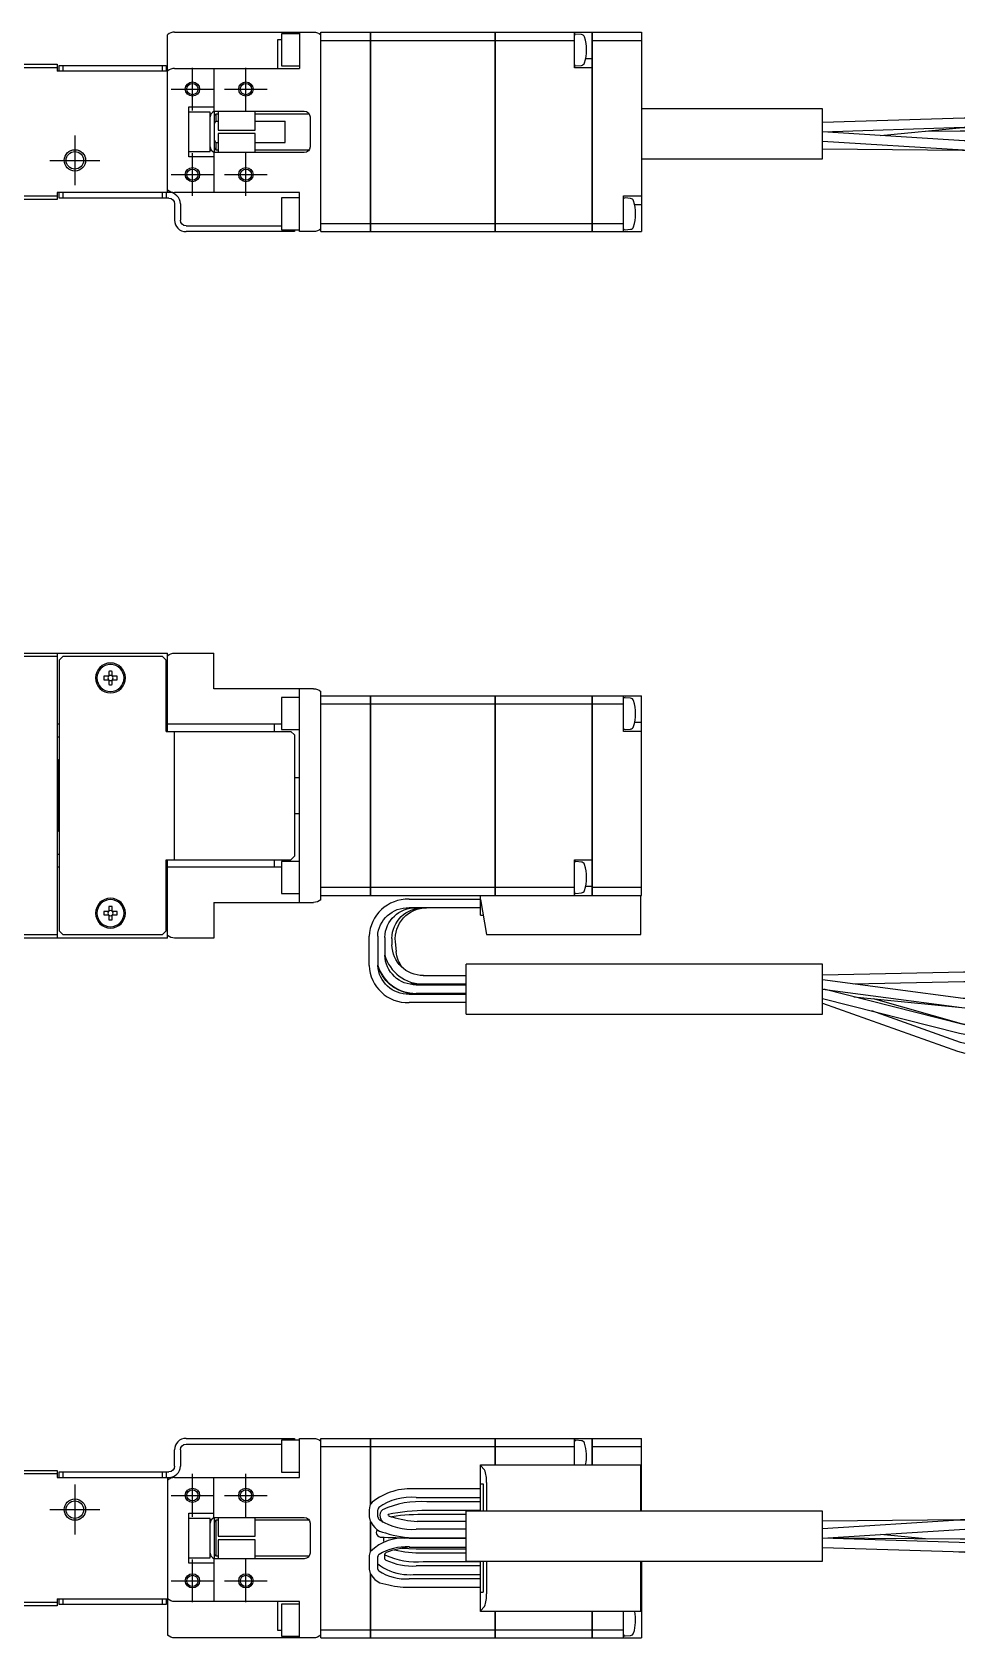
# Model space of a CAD drawing. Extents: x 0 to 669, y -8 to 235.
# Drawn here: x 198.3 to 329.2, y 10 to 235.3 of the extents above; entities that cross this region are included whole.
import ezdxf

# ---------------------------------------------------------------- set-up
doc = ezdxf.new("R2010")
doc.units = 0
doc.header["$LTSCALE"] = 0.5
doc.linetypes.add('CENTER', pattern=[50.8, 31.75, -6.35, 6.35, -6.35])
for name, color, linetype in [('MSM_CENTER', 1, 'CENTER'), ('MSM_CONTINUOUS', 7, 'CONTINUOUS'), ('MSM_NARROW', 5, 'CONTINUOUS')]:
    doc.layers.add(name, color=color, linetype=linetype)

msp = doc.modelspace()

# ---------------------------------------------------------------- linework, layer by layer
at = {"layer": 'MSM_CENTER'}
for p, q in [((220.77, 224.32), (220.77, 230.32)), ((228.27, 224.32), (228.27, 230.32)), ((217.77, 227.32), (223.77, 227.32)), ((225.27, 227.32), (231.27, 227.32)), ((204.27, 220.82), (204.27, 213.82)), ((200.77, 217.32), (207.77, 217.32)), ((220.77, 212.32), (220.77, 218.32)), ((228.27, 212.32), (228.27, 218.32)), ((217.77, 215.32), (223.77, 215.32)), ((225.27, 215.32), (231.27, 215.32)), ((220.77, 27), (220.77, 33)), ((228.27, 27), (228.27, 33)), ((204.27, 31.5), (204.27, 24.5)), ((217.77, 30), (223.77, 30)), ((225.27, 30), (231.27, 30)), ((200.77, 28), (207.77, 28)), ((220.77, 15), (220.77, 21)), ((228.27, 15), (228.27, 21)), ((217.77, 18), (223.77, 18)), ((225.27, 18), (231.27, 18))]:
    msp.add_line(p, q, dxfattribs=at)
at = {"layer": 'MSM_CONTINUOUS'}
for p, q in [((217.27, 229.83), (217.27, 234.93)), ((218.27, 235.32), (237.77, 235.32)), ((235.77, 235.07), (233.27, 235.07)), ((233.27, 235.07), (233.27, 230.57)), ((235.77, 235.32), (235.77, 230.22)), ((238.77, 235.32), (245.76, 235.32)), ((238.77, 207.32), (238.77, 235.32)), ((245.76, 207.32), (245.76, 235.32)), ((245.77, 235.31), (245.76, 235.31)), ((245.77, 235.32), (263.26, 235.32)), ((245.77, 235.32), (245.77, 207.32)), ((263.26, 207.32), (263.26, 235.32)), ((263.27, 235.31), (263.26, 235.31)), ((263.27, 235.32), (276.87, 235.32)), ((263.27, 235.32), (263.27, 207.32)), ((274.37, 230.32), (274.37, 235.32)), ((275.35, 234.98), (274.59, 235.05)), ((276.87, 207.32), (276.87, 235.32)), ((276.87, 235.31), (276.88, 235.31)), ((276.88, 235.32), (283.77, 235.32)), ((276.88, 235.32), (276.88, 207.32)), ((283.77, 235.32), (283.77, 207.32)), ((232.77, 230.22), (232.77, 234.26)), ((232.77, 234.26), (233.27, 234.26)), ((238.77, 234.16), (245.76, 234.16)), ((245.77, 234.15), (245.76, 234.15)), ((245.77, 234.16), (263.26, 234.16)), ((263.27, 234.15), (263.26, 234.15)), ((263.27, 234.16), (274.37, 234.16)), ((276.87, 234.15), (276.88, 234.15)), ((276.88, 234.16), (283.77, 234.16)), ((188.27, 230.82), (201.77, 230.82)), ((201.77, 230.32), (188.27, 230.32)), ((201.77, 230.82), (201.77, 229.82)), ((202.07, 230.62), (217.07, 230.62)), ((202.07, 229.82), (202.07, 230.62)), ((202.57, 230.62), (202.57, 229.82)), ((216.57, 229.82), (216.57, 230.62)), ((217.07, 230.62), (217.07, 229.82)), ((218.27, 230.22), (235.77, 230.22)), ((223.77, 230.22), (223.77, 224.19)), ((233.27, 230.57), (235.77, 230.57)), ((276.87, 230.32), (274.37, 230.32)), ((274.59, 230.58), (275.35, 230.65)), ((276.87, 231.57), (275.94, 231.57)), ((217.27, 229.82), (201.77, 229.82)), ((217.27, 212.82), (217.27, 229.82)), ((220.27, 217.82), (220.27, 224.82)), ((220.27, 224.82), (223.77, 224.82)), ((223.27, 224.07), (220.27, 224.07)), ((223.27, 218.57), (223.27, 224.07)), ((223.77, 224.19), (223.86, 224.19)), ((223.78, 224.16), (223.86, 224.19)), ((223.87, 218.44), (223.87, 224.19)), ((224.07, 223.82), (223.87, 223.62)), ((224.07, 224.22), (236.47, 224.22)), ((224.37, 223.82), (224.07, 223.82)), ((224.07, 223.82), (224.07, 222.82)), ((224.37, 224.22), (224.37, 221.57)), ((229.57, 221.57), (229.57, 224.22)), ((237.16, 223.82), (229.57, 223.82)), ((237.27, 223.42), (237.27, 219.22)), ((309.17, 224.55), (283.77, 224.55)), ((309.17, 217.55), (309.17, 224.55)), ((329.05, 223.26), (309.17, 222.62)), ((329.17, 223.26), (329.05, 223.26)), ((223.87, 222.45), (224.07, 222.82)), ((224.07, 222.82), (224.37, 222.82)), ((224.37, 221.57), (229.57, 221.57)), ((229.57, 221.07), (224.37, 221.07)), ((224.37, 221.07), (224.37, 218.42)), ((229.57, 222.82), (233.77, 222.82)), ((229.57, 218.42), (229.57, 221.07)), ((233.77, 219.82), (233.77, 222.82)), ((309.17, 221.32), (329.09, 221.96)), ((329.05, 220.07), (309.19, 221.32)), ((317.32, 220.81), (328.89, 221.93)), ((323.65, 221.42), (328.5, 221.46)), ((328.5, 221.46), (329.17, 221.46)), ((328.89, 221.93), (329.17, 221.95)), ((329.09, 221.96), (329.17, 221.96)), ((220.27, 218.57), (223.27, 218.57)), ((224.07, 219.82), (223.87, 220.18)), ((223.87, 219.02), (224.07, 218.82)), ((224.07, 219.82), (224.37, 219.82)), ((224.07, 219.82), (224.07, 218.82)), ((224.07, 218.82), (224.37, 218.82)), ((229.57, 219.82), (233.77, 219.82)), ((229.57, 218.82), (237.16, 218.82)), ((309.17, 220.01), (328.96, 218.78)), ((309.17, 218.92), (328.84, 218.77)), ((329.17, 220.08), (328.39, 220.11)), ((328.84, 218.77), (329.17, 218.76)), ((328.96, 218.78), (329.17, 218.77)), ((329.17, 220.07), (329.05, 220.07)), ((223.77, 217.82), (220.27, 217.82)), ((223.77, 218.44), (223.86, 218.44)), ((223.77, 218.44), (223.77, 212.82)), ((223.86, 218.44), (223.78, 218.47)), ((236.47, 218.42), (224.07, 218.42)), ((283.77, 217.55), (309.17, 217.55)), ((201.77, 211.82), (188.77, 211.82)), ((188.88, 212.32), (201.77, 212.32)), ((201.77, 212.82), (201.77, 211.82)), ((217.47, 212.82), (201.77, 212.82)), ((202.07, 212.02), (202.07, 212.82)), ((217.47, 212.02), (202.07, 212.02)), ((202.57, 212.82), (202.57, 212.02)), ((216.57, 212.02), (216.57, 212.82)), ((217.07, 212.82), (217.07, 212.02)), ((235.77, 212.82), (218.27, 212.82)), ((235.77, 212.07), (233.27, 212.07)), ((233.27, 212.07), (233.27, 207.57)), ((235.77, 207.32), (235.77, 212.82)), ((281.27, 212.32), (283.77, 212.32)), ((281.27, 207.32), (281.27, 212.32)), ((282.24, 211.98), (281.48, 212.05)), ((218.27, 211.22), (218.27, 208.92)), ((219.07, 211.22), (219.07, 208.92)), ((283.77, 211.07), (282.83, 211.07)), ((219.87, 208.12), (233.27, 208.12)), ((235.07, 207.32), (219.87, 207.32)), ((233.27, 207.57), (235.77, 207.57)), ((234.57, 207.32), (234.57, 207.57)), ((235.07, 207.57), (235.07, 207.32)), ((237.77, 207.32), (235.77, 207.32)), ((238.77, 208.47), (245.76, 208.47)), ((238.77, 207.32), (245.76, 207.32)), ((245.77, 208.47), (245.76, 208.47)), ((245.77, 207.33), (245.76, 207.33)), ((245.77, 208.47), (263.26, 208.47)), ((245.77, 207.32), (263.26, 207.32)), ((263.27, 208.47), (263.26, 208.47)), ((263.27, 207.33), (263.26, 207.33)), ((263.27, 208.47), (276.87, 208.47)), ((263.27, 207.32), (276.87, 207.32)), ((276.87, 208.47), (276.88, 208.47)), ((276.87, 207.33), (276.88, 207.33)), ((276.88, 208.47), (281.27, 208.47)), ((276.88, 207.32), (283.77, 207.32)), ((281.48, 207.58), (282.24, 207.65)), ((188.27, 148.19), (217.27, 148.19)), ((201.77, 147.69), (189.38, 147.69)), ((201.77, 148.19), (201.77, 108.19)), ((202.57, 147.69), (202.07, 147.19)), ((202.07, 147.19), (202.07, 109.19)), ((216.57, 147.69), (202.57, 147.69)), ((217.07, 147.19), (216.57, 147.69)), ((217.07, 137.19), (217.07, 147.19)), ((217.27, 137.19), (217.27, 148.19)), ((218.27, 148.19), (223.77, 148.19)), ((223.77, 143.19), (223.77, 148.19)), ((209.03, 144.93), (208.35, 144.93)), ((208.35, 144.45), (209.03, 144.45)), ((209.03, 145.61), (209.03, 144.93)), ((209.03, 144.45), (209.03, 143.77)), ((209.51, 144.93), (209.51, 145.61)), ((210.19, 144.93), (209.51, 144.93)), ((209.51, 144.45), (210.19, 144.45)), ((209.51, 143.77), (209.51, 144.45)), ((237.77, 143.19), (223.77, 143.19)), ((235.77, 113.19), (235.77, 143.19)), ((238.77, 113.58), (238.77, 142.81)), ((238.77, 142.19), (245.76, 142.19)), ((245.76, 114.19), (245.76, 142.19)), ((245.77, 142.18), (245.76, 142.18)), ((245.77, 142.19), (263.26, 142.19)), ((245.77, 142.19), (245.77, 114.19)), ((263.26, 114.19), (263.26, 142.19)), ((263.27, 142.18), (263.26, 142.18)), ((263.27, 142.19), (276.87, 142.19)), ((263.27, 142.19), (263.27, 114.19)), ((276.87, 114.19), (276.87, 142.19)), ((276.87, 142.18), (276.88, 142.18)), ((276.88, 142.19), (283.77, 142.19)), ((276.88, 142.19), (276.88, 114.19)), ((281.27, 137.19), (281.27, 142.19)), ((283.77, 114.19), (283.77, 142.19)), ((235.77, 141.94), (233.27, 141.94)), ((233.27, 141.94), (233.27, 137.44)), ((238.77, 141.04), (245.76, 141.04)), ((245.77, 141.04), (245.76, 141.04)), ((245.77, 141.04), (263.26, 141.04)), ((263.27, 141.04), (263.26, 141.04)), ((263.27, 141.04), (276.87, 141.04)), ((276.87, 141.04), (276.88, 141.04)), ((276.88, 141.04), (281.27, 141.04)), ((282.24, 141.86), (281.48, 141.92)), ((202.07, 138.19), (201.77, 138.19)), ((233.27, 138.19), (217.07, 138.19)), ((232.27, 137.19), (232.27, 138.19)), ((233.27, 137.44), (235.77, 137.44)), ((281.48, 137.46), (282.24, 137.53)), ((283.77, 138.44), (282.83, 138.44)), ((201.77, 136.44), (202.07, 136.44)), ((217.07, 137.19), (234.57, 137.19)), ((218.27, 119.19), (218.27, 137.19)), ((235.07, 136.69), (234.57, 137.19)), ((235.07, 136.69), (235.07, 119.69)), ((283.77, 137.19), (281.27, 137.19)), ((201.97, 133.19), (201.77, 132.99)), ((202.07, 133.19), (201.97, 133.19)), ((201.97, 133.19), (201.97, 123.19)), ((235.77, 130.69), (235.07, 130.69)), ((235.07, 125.69), (235.77, 125.69)), ((201.77, 123.39), (201.97, 123.19)), ((201.97, 123.19), (202.07, 123.19)), ((202.07, 119.94), (201.77, 119.94)), ((234.57, 119.19), (235.07, 119.69)), ((201.77, 118.19), (202.07, 118.19)), ((217.07, 119.19), (234.57, 119.19)), ((217.07, 109.19), (217.07, 119.19)), ((217.07, 118.19), (233.27, 118.19)), ((217.27, 108.19), (217.27, 119.19)), ((232.27, 118.19), (232.27, 119.19)), ((235.77, 118.94), (233.27, 118.94)), ((233.27, 118.94), (233.27, 114.44)), ((274.37, 119.19), (276.87, 119.19)), ((274.37, 114.19), (274.37, 119.19)), ((275.35, 118.86), (274.59, 118.92)), ((238.77, 115.35), (245.76, 115.35)), ((245.77, 115.35), (245.76, 115.35)), ((245.77, 115.35), (263.26, 115.35)), ((263.27, 115.35), (263.26, 115.35)), ((263.27, 115.35), (274.37, 115.35)), ((276.87, 115.44), (275.94, 115.44)), ((276.87, 115.35), (276.88, 115.35)), ((276.88, 115.35), (283.77, 115.35)), ((223.77, 113.19), (237.77, 113.19)), ((223.77, 113.19), (223.77, 108.19)), ((233.27, 114.44), (235.77, 114.44)), ((238.77, 114.19), (245.76, 114.19)), ((245.77, 114.2), (245.76, 114.2)), ((245.77, 114.19), (283.77, 114.19)), ((251.17, 113.64), (261.17, 113.64)), ((261.17, 111.39), (261.17, 114.19)), ((261.17, 113.59), (262.03, 108.69)), ((263.27, 114.2), (263.26, 114.2)), ((274.59, 114.46), (275.35, 114.53)), ((276.87, 114.2), (276.88, 114.2)), ((283.67, 108.69), (283.67, 114.19)), ((209.03, 111.93), (208.35, 111.93)), ((208.35, 111.45), (209.03, 111.45)), ((209.03, 112.61), (209.03, 111.93)), ((209.03, 111.45), (209.03, 110.77)), ((209.51, 111.93), (209.51, 112.61)), ((210.19, 111.93), (209.51, 111.93)), ((209.51, 111.45), (210.19, 111.45)), ((209.51, 110.77), (209.51, 111.45)), ((261.17, 112.44), (251.17, 112.44)), ((253.65, 112.44), (253.41, 112.44)), ((261.17, 111.39), (261.56, 111.39)), ((217.27, 108.19), (188.27, 108.19)), ((189.38, 108.69), (201.77, 108.69)), ((202.07, 109.19), (202.57, 108.69)), ((202.57, 108.69), (216.57, 108.69)), ((216.57, 108.69), (217.07, 109.19)), ((223.77, 108.19), (218.27, 108.19)), ((245.57, 104.35), (245.57, 108.44)), ((246.77, 108.44), (246.77, 104.35)), ((247.77, 108.28), (247.77, 105.8)), ((262.03, 108.69), (283.67, 108.69)), ((248.77, 108.13), (248.77, 107.25)), ((249.24, 107.68), (249.37, 106.29)), ((246.78, 104.35), (246.77, 104.38)), ((309.17, 104.54), (259.17, 104.54)), ((259.17, 97.54), (259.17, 104.54)), ((309.17, 97.54), (309.17, 104.54)), ((251.43, 101.8), (251.46, 101.8)), ((251.46, 101.8), (251.43, 101.8)), ((251.46, 101.8), (252.67, 101.64)), ((252.17, 101.74), (251.46, 101.8)), ((259.17, 101.74), (252.17, 101.74)), ((252.17, 101.64), (259.17, 101.64)), ((253.17, 102.94), (259.17, 102.94)), ((329.06, 103.39), (309.17, 102.99)), ((328.93, 99.73), (309.17, 102.35)), ((313.47, 101.78), (329.02, 102.09)), ((329.17, 103.39), (328.99, 103.39)), ((329.02, 102.09), (329.17, 102.09)), ((329.17, 103.39), (329.06, 103.39)), ((251.17, 100.34), (259.17, 100.34)), ((259.17, 99.14), (251.17, 99.14)), ((259.17, 100.44), (252.17, 100.44)), ((309.17, 101.04), (328.76, 98.44)), ((309.17, 99.72), (328.41, 94.87)), ((328.73, 96.13), (309.39, 101.01)), ((313.59, 99.95), (328.76, 98.43)), ((328.68, 96.16), (316.35, 99.67)), ((329.17, 99.71), (328.93, 99.73)), ((259.17, 97.54), (309.17, 97.54)), ((309.17, 99.05), (328.14, 92.32)), ((328.57, 93.55), (316.1, 97.97)), ((328.76, 98.44), (329.17, 98.4)), ((328.76, 98.43), (329.17, 98.4)), ((328.41, 94.87), (329.17, 94.73)), ((329.17, 96.05), (328.68, 96.16)), ((329.17, 96.04), (328.73, 96.13)), ((329.17, 93.38), (328.56, 93.55)), ((328.13, 92.32), (329.17, 92.06)), ((328.14, 92.32), (329.17, 92.06)), ((218.27, 34.1), (218.27, 36.4)), ((219.07, 36.4), (219.07, 34.1)), ((219.87, 38), (235.07, 38)), ((219.87, 37.2), (233.27, 37.2)), ((235.77, 37.75), (233.27, 37.75)), ((233.27, 37.75), (233.27, 33.25)), ((234.57, 37.75), (234.57, 38)), ((235.07, 38), (235.07, 37.75)), ((235.77, 38), (237.77, 38)), ((235.77, 32.5), (235.77, 38)), ((238.77, 38), (245.76, 38)), ((238.77, 10), (238.77, 38)), ((238.77, 36.85), (245.76, 36.85)), ((245.76, 28.71), (245.76, 38)), ((245.77, 37.99), (245.76, 37.99)), ((245.77, 36.85), (245.76, 36.85)), ((245.77, 38), (245.77, 28.73)), ((245.77, 38), (263.26, 38)), ((245.77, 36.85), (263.26, 36.85)), ((263.26, 34.3), (263.26, 38)), ((263.27, 37.99), (263.26, 37.99)), ((263.27, 36.85), (263.26, 36.85)), ((263.27, 38), (263.27, 34.3)), ((263.27, 38), (276.87, 38)), ((263.27, 36.85), (274.37, 36.85)), ((274.37, 34.3), (274.37, 38)), ((275.35, 37.66), (274.59, 37.73)), ((276.87, 34.3), (276.87, 38)), ((276.87, 37.99), (276.88, 37.99)), ((276.87, 36.85), (276.88, 36.85)), ((276.88, 38), (283.77, 38)), ((276.88, 38), (276.88, 34.3)), ((276.88, 36.85), (283.77, 36.85)), ((283.77, 27.77), (283.77, 38)), ((261.17, 27.77), (261.17, 34.3)), ((261.17, 34.3), (283.67, 34.3)), ((261.17, 34.19), (261.77, 33.59)), ((283.67, 27.77), (283.67, 34.3)), ((188.77, 33.5), (201.77, 33.5)), ((201.77, 33), (188.88, 33)), ((201.77, 33.5), (201.77, 32.5)), ((201.77, 32.5), (217.47, 32.5)), ((202.07, 33.3), (217.47, 33.3)), ((202.07, 32.5), (202.07, 33.3)), ((202.57, 33.3), (202.57, 32.5)), ((216.57, 32.5), (216.57, 33.3)), ((217.07, 33.3), (217.07, 32.5)), ((217.27, 32.5), (217.27, 15.5)), ((218.27, 32.5), (235.77, 32.5)), ((223.77, 26.87), (223.77, 32.5)), ((233.27, 33.25), (235.77, 33.25)), ((261.17, 31.6), (261.56, 31.6)), ((261.56, 31.6), (261.56, 27.77)), ((262.03, 31.82), (262.03, 27.77)), ((261.17, 30.9), (252.17, 30.9)), ((252.17, 29.7), (261.17, 29.7)), ((220.27, 20.5), (220.27, 27.5)), ((220.27, 27.5), (223.77, 27.5)), ((245.57, 27.95), (245.57, 27)), ((246.77, 26.98), (246.77, 27.95)), ((248.29, 27.17), (248.23, 27.33)), ((259.17, 27.3), (253.63, 27.3)), ((261.17, 29.1), (253.65, 29.1)), ((253.65, 27.9), (261.17, 27.9)), ((309.17, 27.77), (259.17, 27.77)), ((259.17, 20.77), (259.17, 27.77)), ((309.17, 20.77), (309.17, 27.77)), ((223.27, 26.75), (220.27, 26.75)), ((223.27, 21.25), (223.27, 26.75)), ((223.77, 26.87), (223.86, 26.87)), ((223.78, 26.85), (223.86, 26.87)), ((223.87, 21.12), (223.87, 26.88)), ((224.07, 26.5), (223.87, 26.3)), ((224.07, 26.9), (236.47, 26.9)), ((224.37, 26.5), (224.07, 26.5)), ((224.07, 26.5), (224.07, 21.5)), ((224.37, 26.9), (224.37, 24.25)), ((229.57, 24.25), (229.57, 26.9)), ((237.16, 26.5), (229.57, 26.5)), ((237.27, 26.1), (237.27, 21.9)), ((245.76, 22.1), (245.76, 26.35)), ((245.77, 26.32), (245.77, 22.12)), ((246.6, 24.99), (246.57, 24.79)), ((246.73, 25.17), (246.6, 24.99)), ((247.09, 26.96), (247.1, 26.92)), ((247.1, 26.92), (247.18, 26.72)), ((259.17, 25.25), (252.17, 25.25)), ((253.75, 26.35), (253.71, 26.35)), ((259.17, 26.35), (253.72, 26.35)), ((328.84, 26.55), (309.17, 26.4)), ((328.31, 26.5), (309.17, 25.3)), ((309.19, 24), (328.39, 25.2)), ((329.17, 26.54), (328.31, 26.5)), ((328.39, 25.2), (329.17, 25.24)), ((329.17, 26.55), (328.56, 26.55)), ((329.17, 26.55), (328.84, 26.55)), ((224.37, 24.25), (229.57, 24.25)), ((229.57, 23.75), (224.37, 23.75)), ((224.37, 23.75), (224.37, 21.1)), ((229.57, 21.1), (229.57, 23.75)), ((247.57, 24.13), (247.57, 24.08)), ((247.57, 24.08), (247.57, 23.67)), ((247.57, 23.67), (247.57, 23.64)), ((247.57, 23.64), (247.62, 23.41)), ((250.11, 22.57), (252.17, 22.5)), ((259.17, 23.95), (251.17, 23.95)), ((251.17, 22.75), (259.17, 22.75)), ((252.17, 24.05), (259.17, 24.05)), ((328.38, 23.38), (309.17, 24)), ((309.17, 22.7), (329.05, 22.06)), ((328.5, 23.86), (309.19, 24)), ((323.65, 23.89), (317.32, 24.51)), ((329.17, 23.36), (328.38, 23.38)), ((329.17, 23.85), (328.5, 23.86)), ((220.27, 21.25), (223.27, 21.25)), ((223.77, 20.5), (220.27, 20.5)), ((223.77, 21.13), (223.86, 21.13)), ((223.77, 21.13), (223.77, 15.1)), ((223.86, 21.13), (223.78, 21.16)), ((223.87, 21.7), (224.07, 21.5)), ((224.07, 21.5), (224.37, 21.5)), ((236.47, 21.1), (224.07, 21.1)), ((229.57, 21.5), (237.16, 21.5)), ((245.57, 21.4), (245.57, 19.65)), ((246.77, 19.65), (246.77, 21.4)), ((247.77, 21.06), (247.77, 21.79)), ((252.17, 22.5), (259.17, 22.5)), ((259.17, 21.9), (253.17, 21.9)), ((253.17, 20.7), (261.17, 20.7)), ((259.17, 20.77), (309.17, 20.77)), ((261.17, 13.7), (261.17, 20.77)), ((261.56, 20.77), (261.56, 16.4)), ((262.03, 20.77), (262.03, 16.18)), ((283.67, 13.7), (283.67, 20.77)), ((283.77, 20.77), (283.77, 10)), ((328.33, 22.08), (329.17, 22.06)), ((329.05, 22.06), (329.17, 22.05)), ((245.76, 10), (245.76, 19.05)), ((245.77, 19.03), (245.77, 10)), ((261.17, 18.3), (251.17, 18.3)), ((261.17, 20.1), (252.17, 20.1)), ((252.17, 18.9), (261.17, 18.9)), ((251.17, 17.1), (261.17, 17.1)), ((261.17, 16.4), (261.56, 16.4)), ((201.77, 14.5), (62.77, 14.5)), ((195.77, 15), (201.77, 15)), ((201.77, 15.5), (201.77, 14.5)), ((201.77, 15.5), (217.27, 15.5)), ((202.07, 14.7), (202.07, 15.5)), ((217.07, 14.7), (202.07, 14.7)), ((202.57, 15.5), (202.57, 14.7)), ((216.57, 14.7), (216.57, 15.5)), ((217.07, 15.5), (217.07, 14.7)), ((217.27, 15.48), (217.27, 10.38)), ((235.77, 15.1), (218.27, 15.1)), ((232.77, 11.05), (232.77, 15.1)), ((235.77, 14.75), (233.27, 14.75)), ((233.27, 14.75), (233.27, 10.25)), ((235.77, 10), (235.77, 15.1)), ((261.77, 14.41), (261.17, 13.81)), ((283.67, 13.7), (261.17, 13.7)), ((263.26, 10), (263.26, 13.7)), ((263.27, 13.7), (263.27, 10)), ((276.87, 10), (276.87, 13.7)), ((276.88, 13.7), (276.88, 10)), ((281.27, 10), (281.27, 13.7)), ((283.67, 13.75), (283.77, 13.75)), ((237.77, 10), (218.27, 10)), ((233.27, 11.05), (232.77, 11.05)), ((233.27, 10.25), (235.77, 10.25)), ((238.77, 11.15), (245.76, 11.15)), ((238.77, 10), (245.76, 10)), ((245.77, 11.16), (245.76, 11.16)), ((245.77, 10.01), (245.76, 10.01)), ((245.77, 11.15), (263.26, 11.15)), ((245.77, 10), (263.26, 10)), ((263.27, 11.16), (263.26, 11.16)), ((263.27, 10.01), (263.26, 10.01)), ((263.27, 11.15), (276.87, 11.15)), ((263.27, 10), (276.87, 10)), ((276.87, 11.16), (276.88, 11.16)), ((276.87, 10.01), (276.88, 10.01)), ((276.88, 11.15), (281.27, 11.15)), ((276.88, 10), (283.77, 10)), ((281.48, 10.27), (282.24, 10.34))]:
    msp.add_line(p, q, dxfattribs=at)
for centre, radius in [((220.77, 227.32), 0.783), ((228.27, 227.32), 0.783), ((204.27, 217.32), 1.23), ((220.77, 215.32), 0.783), ((228.27, 215.32), 0.783), ((220.77, 30), 0.783), ((228.27, 30), 0.783), ((204.27, 28), 1.23), ((220.77, 18), 0.783), ((228.27, 18), 0.783)]:
    msp.add_circle(centre, radius, dxfattribs=at)
at = {"layer": 'MSM_CONTINUOUS', "extrusion": (0, 0, -1)}
for centre, radius in [((-209.27, 144.69), 2.1), ((-209.27, 144.69), 1.9), ((-209.27, 111.69), 2.1), ((-209.27, 111.69), 1.9)]:
    msp.add_circle(centre, radius, dxfattribs=at)
at = {"layer": 'MSM_CONTINUOUS'}
for centre, radius, start, end in [((218.27, 233.82), 1.5, 90, 131.8103), ((274.57, 234.85), 0.2, 85, 180), ((275.31, 234.48), 0.5, 17.6292, 85), ((270.07, 232.82), 6, 342.3708, 17.6292), ((218.27, 228.72), 1.5, 90, 131.8103), ((274.57, 230.78), 0.2, 180, 275), ((275.31, 231.15), 0.5, 275, 342.3708), ((224.07, 223.41), 0.801, 111.0892, 179.9292), ((224.07, 219.22), 0.8, 180, 248.4553), ((218.27, 214.32), 1.5, 228.1897, 270), ((217.47, 211.22), 1.6, 0, 90), ((281.46, 211.85), 0.2, 85, 161.8051), ((282.2, 211.48), 0.5, 17.6292, 85), ((276.96, 209.82), 6, 342.3708, 17.6292), ((219.87, 208.92), 1.6, 180, 270), ((281.46, 207.78), 0.2, 198.1949, 275), ((282.2, 208.15), 0.5, 275, 342.3708), ((209.27, 144.69), 0.95, 165.3667, 194.6333), ((209.27, 144.69), 0.365, 138.8496, 221.1504), ((209.27, 144.69), 0.95, 75.3667, 104.6333), ((209.27, 144.69), 0.365, 48.8496, 131.1504), ((209.27, 144.69), 0.365, 228.8496, 311.1504), ((209.27, 144.69), 0.365, 318.8496, 41.1504), ((209.27, 144.69), 0.95, 345.3667, 14.6333), ((209.27, 144.69), 0.95, 255.3667, 284.6333), ((281.46, 141.73), 0.2, 85, 161.8051), ((282.2, 141.36), 0.5, 17.6292, 85), ((276.96, 139.69), 6, 342.3708, 17.6292), ((281.46, 137.66), 0.2, 198.1949, 275), ((282.2, 138.03), 0.5, 275, 342.3708), ((274.57, 118.73), 0.2, 85, 180), ((275.31, 118.36), 0.5, 17.6292, 85), ((270.07, 116.69), 6, 342.3708, 17.6292), ((250.98, 108.24), 5.41, 87.9657, 177.8137), ((274.57, 114.66), 0.2, 180, 275), ((275.31, 115.03), 0.5, 275, 342.3708), ((209.27, 111.69), 0.95, 165.3667, 194.6333), ((209.27, 111.69), 0.365, 138.8496, 221.1504), ((209.27, 111.69), 0.95, 75.3667, 104.6333), ((209.27, 111.69), 0.365, 48.8496, 131.1504), ((209.27, 111.69), 0.365, 228.8496, 311.1504), ((209.27, 111.69), 0.95, 255.3667, 284.6333), ((209.27, 111.69), 0.365, 318.8496, 41.1504), ((209.27, 111.69), 0.95, 345.3667, 14.6333), ((250.97, 104.55), 5.41, 182.1273, 272.0933), ((252.09, 106.01), 5.57, 197.3809, 270.7723), ((253.14, 107.33), 5.59, 195.9654, 270.2921), ((219.87, 36.4), 1.6, 90, 180), ((274.57, 37.53), 0.2, 85, 180), ((275.31, 37.17), 0.5, 17.6292, 85), ((270.07, 35.5), 6, 348.463, 17.6292), ((217.47, 34.1), 1.6, 270, 0), ((218.27, 31), 1.5, 90, 131.8103), ((257.53, 32.06), 4.51, 356.9565, 19.8759), ((251.41, 22.19), 8.74, 85.0197, 128.3235), ((251.42, 22.01), 7.72, 84.4381, 125.6687), ((247.29, 27.92), 1.72, 139.0024, 178.8954), ((247.39, 27.88), 0.622, 138.9031, 173.0608), ((248.04, 27.21), 0.978, 128.7039, 194.8652), ((252.73, 16.4), 12.73, 85.8454, 114.6186), ((248.82, 27.83), 0.846, 231.4689, 266.9127), ((252.89, 0.44), 26.87, 88.4238, 98.8516), ((224.07, 26.1), 0.8, 111.0178, 180.0007), ((248.28, 27.44), 2.75, 189.2724, 261.0568), ((247.19, 24.77), 0.622, 178.1145, 264.9417), ((247.63, 27.19), 0.889, 193.8661, 231.118), ((251.59, 33.88), 8.65, 238.5524, 273.8561), ((248.3, 27.17), 1.21, 201.8456, 229.7784), ((252.99, 40.1), 13.77, 252.1759, 267.1972), ((252.99, 40.1), 13.77, 272.9984, 272.9996), ((250.32, 17.57), 6.43, 82.4193, 135.037), ((250.69, 15.64), 7.13, 86.1621, 121.44), ((250.89, 94.03), 69.98, 266.9256, 270.5083), ((251.98, 36.98), 12.93, 251.4264, 270.8555), ((252.88, 8.7), 14.15, 96.6571, 110.3054), ((224.07, 21.9), 0.802, 180.0987, 248.3566), ((247.02, 21.38), 1.45, 149.5973, 179.5942), ((247.24, 21.32), 0.476, 123.7324, 171.3862), ((251.23, 26.1), 7.25, 231.9863, 263.6299), ((248.31, 21.38), 0.679, 120.1743, 142.5013), ((248, 21.85), 0.266, 210.6087, 235.589), ((248.69, 21.89), 1.25, 222.2163, 230.9064), ((252.33, 31.63), 10.96, 245.8666, 274.385), ((251.64, 28.8), 8.72, 244.6207, 273.4586), ((248.12, 20.13), 2.6, 190.5511, 265.471), ((247.28, 19.76), 0.517, 191.8582, 224.7596), ((250.66, 25.14), 6.86, 236.8577, 274.2662), ((251.3, 27.31), 8.45, 264.0847, 275.9153), ((251.05, 28.49), 11.39, 254.0263, 270.5737), ((257.4, 15.96), 4.64, 340.4546, 2.713), ((276.96, 12.5), 6, 342.3708, 11.537), ((281.46, 10.47), 0.2, 198.1949, 275), ((282.2, 10.83), 0.5, 275, 342.3708)]:
    msp.add_arc(centre, radius, start, end, dxfattribs=at)
at = {"layer": 'MSM_CONTINUOUS', "extrusion": (0, 0, -1)}
for centre, radius, start, end in [((-237.77, 233.82), 1.5, 90, 131.8103), ((-224.07, 223.42), 0.8, 74.8734, 90), ((-236.47, 223.42), 0.8, 90, 180), ((-236.47, 219.22), 0.8, 180, 270), ((-224.07, 219.22), 0.8, 270, 285.1266), ((-217.47, 211.22), 0.8, 90, 180), ((-219.87, 208.92), 0.8, 270, 0), ((-237.77, 208.82), 1.5, 228.1897, 270), ((-218.27, 146.69), 1.5, 48.1897, 90), ((-237.77, 141.69), 1.5, 90, 131.8103), ((-237.77, 114.69), 1.5, 228.1897, 270), ((-250.98, 108.23), 4.22, 2.8542, 92.5704), ((-252.05, 108.16), 4.29, 1.642, 91.5567), ((-253.12, 108.09), 4.36, 0.5892, 90.5857), ((-253.62, 108.05), 4.39, 355.0821, 90.1308), ((-218.27, 109.69), 1.5, 270, 311.8103), ((-253.13, 107.3), 4.36, 269.4314, 359.3937), ((-253.72, 106.68), 4.37, 322.9581, 354.9542), ((-250.99, 104.56), 4.22, 267.5064, 357.069), ((-252.06, 105.93), 4.29, 268.4892, 358.3121), ((-252.06, 105.79), 5.45, 271.1091, 336.0046), ((-219.87, 36.4), 0.8, 0, 90), ((-237.77, 36.5), 1.5, 90, 131.8103), ((-217.47, 34.1), 0.8, 180, 270), ((-253.23, 5.84), 22.07, 76.9097, 91.0922), ((-224.07, 26.1), 0.8, 74.8734, 90), ((-236.47, 26.1), 0.8, 90, 180), ((-252.97, 51.62), 25.29, 268.3223, 271.4809), ((-251.7, 10.56), 13.5, 84.8625, 92.0051), ((-224.07, 21.9), 0.8, 270, 285.1266), ((-236.47, 21.9), 0.8, 180, 270), ((-252.74, 37.69), 15.8, 268.4424, 283.4128), ((-218.27, 16.6), 1.5, 270, 311.8103), ((-218.27, 11.5), 1.5, 270, 311.8103), ((-237.77, 11.5), 1.5, 228.1897, 270)]:
    msp.add_arc(centre, radius, start, end, dxfattribs=at)
at = {"layer": 'MSM_NARROW'}
for centre, radius in [((220.77, 227.32), 1), ((228.27, 227.32), 1), ((204.27, 217.32), 1.5), ((220.77, 215.32), 1), ((228.27, 215.32), 1), ((204.27, 28), 1.5), ((220.77, 30), 1), ((228.27, 30), 1), ((220.77, 18), 1), ((228.27, 18), 1)]:
    msp.add_circle(centre, radius, dxfattribs=at)

doc.saveas('drawing.dxf')
